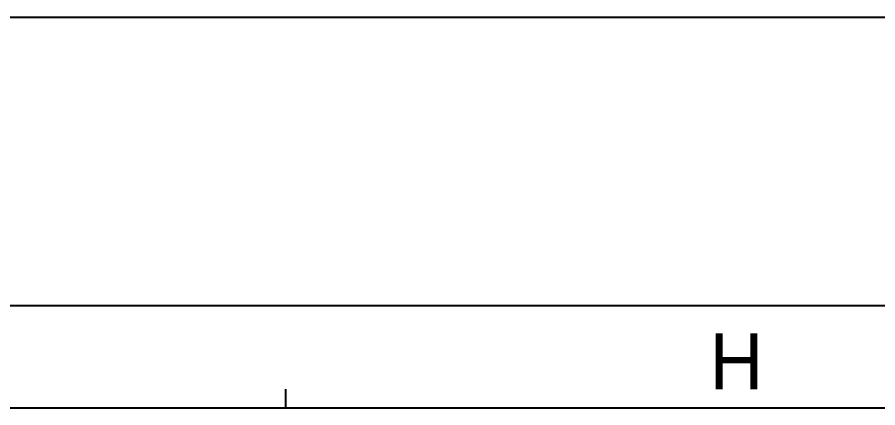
# Model space of a CAD drawing. Header units: millimetres. Extents: x 0 to 420, y 0 to 297.
# Drawn here: x 327.58 to 373.79, y 276 to 297 of the extents above; entities that cross this region are included whole.
import ezdxf

# ---------------------------------------------------------------- set-up
doc = ezdxf.new("R2010")
doc.units = ezdxf.units.MM
doc.header["$LTSCALE"] = 23.1
doc.layers.get('0').update_dxf_attribs({"linetype": 'CONTINUOUS'})
doc.styles.add('TEXTSTYLE_2', font='txt')

msp = doc.modelspace()

# ---------------------------------------------------------------- linework, layer by layer
at = {"color": 7, "linetype": 'CONTINUOUS'}
for p, q in [((0, 297), (420, 297)), ((19, 281.5), (401, 281.5)), ((342, 276), (342, 277)), ((23.5, 276), (396, 276))]:
    msp.add_line(p, q, dxfattribs=at)

# ---------------------------------------------------------------- texts
at = {"color": 7, "linetype": 'CONTINUOUS', "insert": (364.75, 280), "char_height": 3, "width": 3, "attachment_point": 1, "line_spacing_factor": 0.9, "style": 'TEXTSTYLE_2'}
msp.add_mtext('H', dxfattribs=at)

doc.saveas('drawing.dxf')
